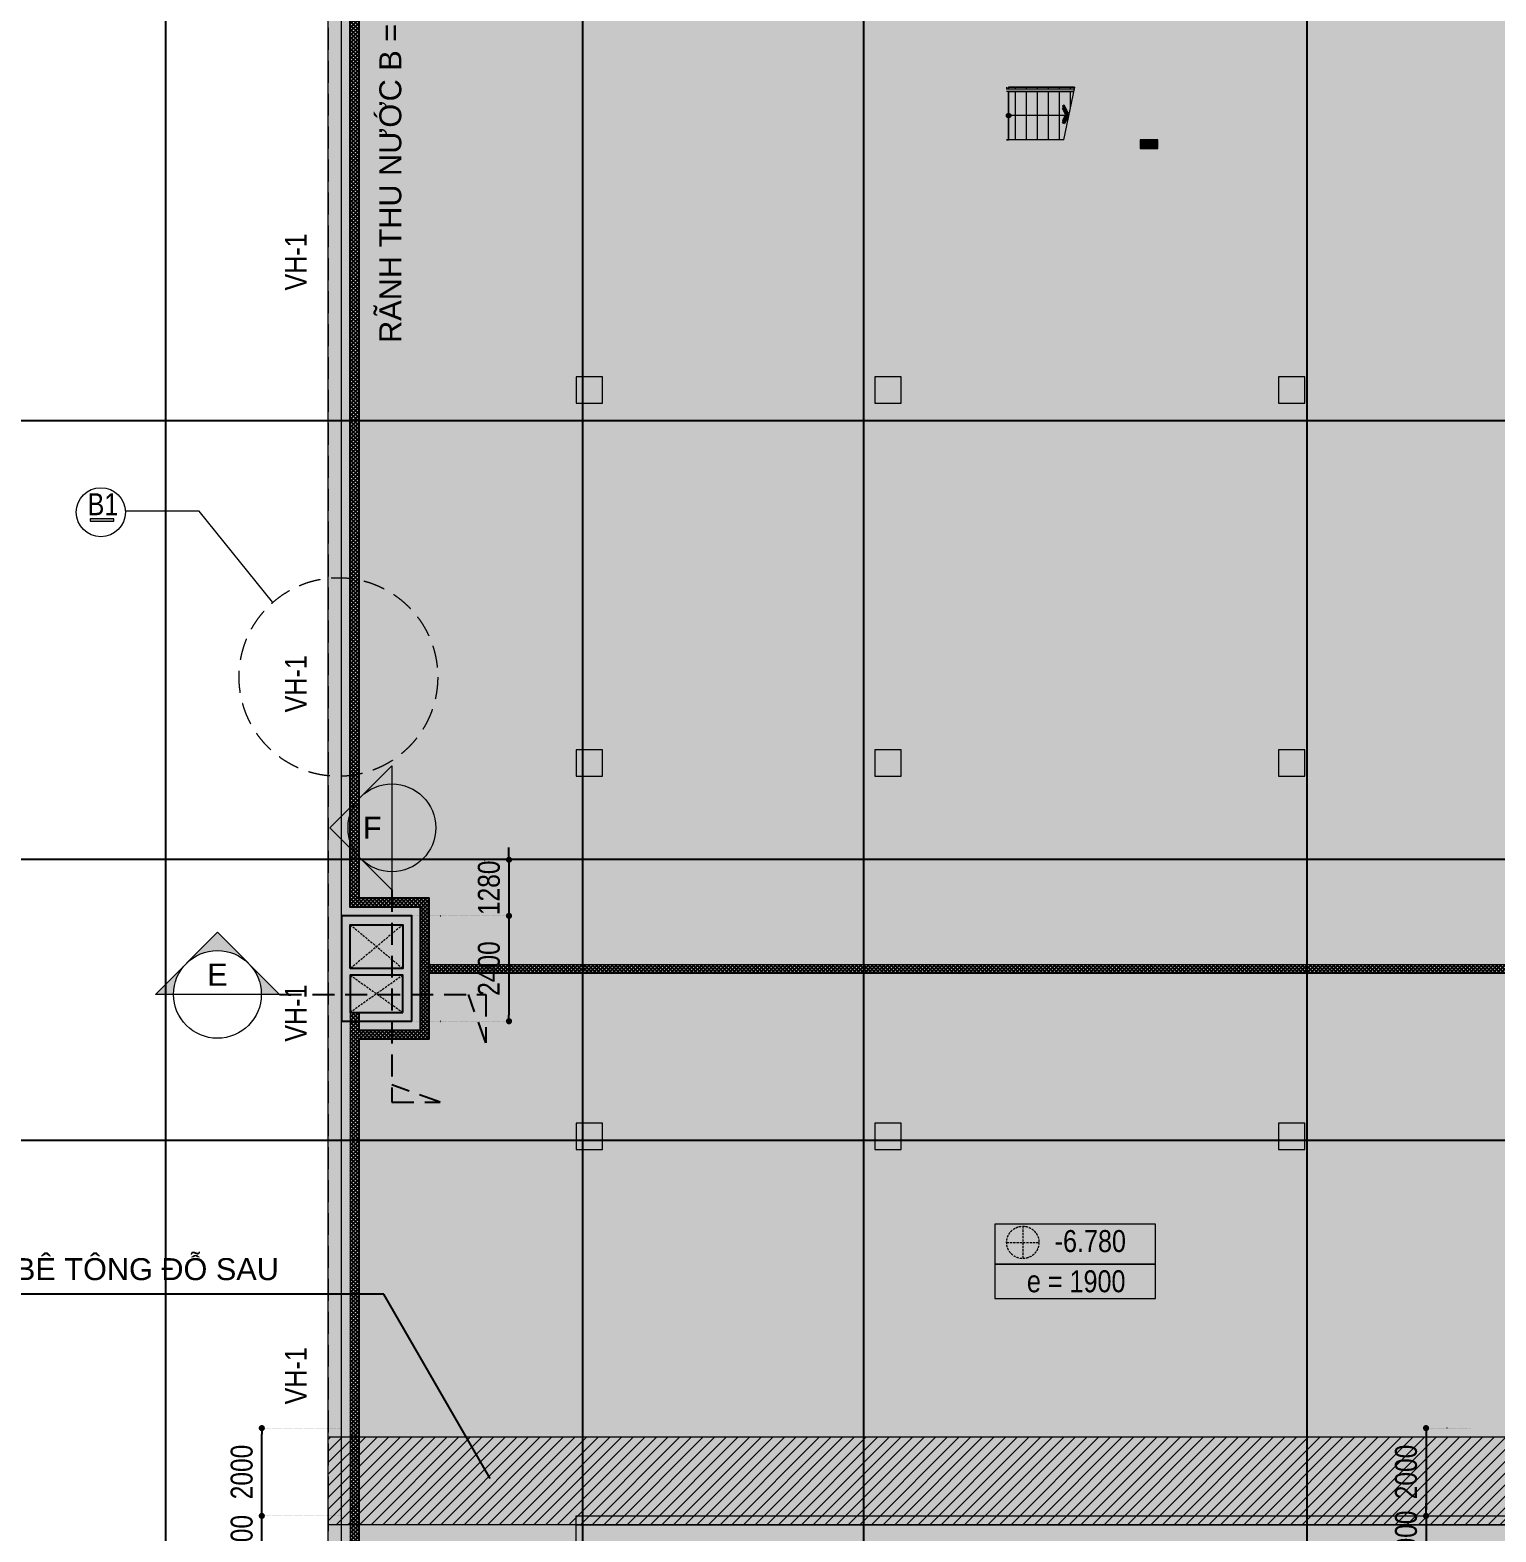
# Model space of a CAD drawing. Header units: millimetres. Extents: x 2356525 to 2927188, y -665534 to -417818.
# Drawn here: x 2727843 to 2761243, y -586447 to -552231 of the extents above; entities that cross this region are included whole.
import ezdxf
from ezdxf.enums import TextEntityAlignment as Align
from ezdxf.xclip import XClip

# ---------------------------------------------------------------- set-up
doc = ezdxf.new("R2010")
doc.units = ezdxf.units.MM
doc.header["$LTSCALE"] = 200
doc.header["$MEASUREMENT"] = 0
doc.header["$XCLIPFRAME"] = 0
for name, pattern in [('$1$CHG_XX_Damsan_Ham 2$0$HIDDEN', [0.375, 0.25, -0.125]), ('$1$HIDDEN', [0.375, 0.25, -0.125]), ('CHG_XX_Cot_Ham 2$0$MB_Luoi truc$0$HTT Hidden 21', [3, 2, -1]), ('CHG_XX_Damsan_Ham 2$0$CHG_XX_Damsan_Ham 2$0$HIDDEN', [0.375, 0.25, -0.125]), ('CHG_XX_Damsan_Ham 2$0$MB Ham 2$0$Hidden21', [3, 2, -1]), ('CHG_XX_Luoi truc$0$MB_Luoi truc$0$Center101', [13, 10, -1, 1, -1]), ('DASHED', [0.75, 0.5, -0.25]), ('DOT2', [0.125, 0, -0.125]), ('HIDDEN', [0.375, 0.25, -0.125])]:
    doc.linetypes.add(name, pattern=pattern)
doc.layers.get('0').update_dxf_attribs({"lineweight": 9})
doc.layers.get('Defpoints').update_dxf_attribs({"color": 10, "lineweight": 0})
for name, color, linetype, lineweight in [('$0$CHG_XX_Damsan_Ham 2$0$Start net bao', 3, 'Continuous', 18), ('$0$DMo', 9, '$1$HIDDEN', 9), ("$1$'S_General_Hidden_1 Thin", 1, '$1$HIDDEN', 18), ('$1$CHG_XX_Damsan_Ham 2$0$DBAO', 3, 'Continuous', 13), ('$1$CHG_XX_Damsan_Ham 2$0$DMo', 9, '$1$CHG_XX_Damsan_Ham 2$0$HIDDEN', 9), ('$1$CHG_XX_Damsan_Ham 2$0$TTP-TEXT', 30, 'Continuous', 5), ('CHG_XX_Cot_Ham 2$0$NS-Pier-H2', 150, 'Continuous', 13), ("CHG_XX_Damsan_Ham 2$0$CHG_XX_Damsan_Ham 2$0$'S_General_Hidden_1 Thin", 1, 'CHG_XX_Damsan_Ham 2$0$CHG_XX_Damsan_Ham 2$0$HIDDEN', 18), ('CHG_XX_Damsan_Ham 2$0$CHG_XX_Damsan_Ham 2$0$CHG_XX_Damsan_Ham 2$0$Start net bao', 3, 'Continuous', 18), ('CHG_XX_Damsan_Ham 2$0$CHG_XX_Damsan_Ham 2$0$DBAO', 3, 'Continuous', 13), ('CHG_XX_Damsan_Ham 2$0$CHG_XX_Damsan_Ham 2$0$DMo', 9, 'CHG_XX_Damsan_Ham 2$0$CHG_XX_Damsan_Ham 2$0$HIDDEN', 9), ('CHG_XX_Damsan_Ham 2$0$CHG_XX_Damsan_Ham 2$0$DTE-MEP-H-SLAB TEXT', 3, 'Continuous', 0), ('CHG_XX_Damsan_Ham 2$0$CHG_XX_Damsan_Ham 2$0$HATCH', 154, 'Continuous', 9), ('CHG_XX_Damsan_Ham 2$0$CHG_XX_Damsan_Ham 2$0$mach ngung thi cong', 6, 'Continuous', 13), ('CHG_XX_Damsan_Ham 2$0$CHG_XX_Damsan_Ham 2$0$Start hatch', 8, 'Continuous', 25), ('CHG_XX_Damsan_Ham 2$0$CHG_XX_Damsan_Ham 2$0$Start hatch @ 1', 8, 'Continuous', 25), ('CHG_XX_Damsan_Ham 2$0$CHG_XX_Damsan_Ham 2$0$Start net bao', 3, 'Continuous', 18), ('CHG_XX_Damsan_Ham 2$0$HATCH', 57, 'Continuous', 9), ('CHG_XX_Damsan_Ham 2$0$mach ngung thi cong', 6, 'Continuous', 13), ('CHG_XX_Damsan_Ham 2$0$tam cap ram', 8, 'Continuous', 5), ('COT', 1, 'Continuous', 18), ('DBAO', 90, 'Continuous', 13), ('DMo', 9, 'HIDDEN', 9), ('Start text ghi chu', 7, 'Continuous', 15), ('STICK', 1, 'Continuous', 9), ('TEXT P X', 1, 'Continuous', 9)]:
    doc.layers.add(name, color=color, linetype=linetype, lineweight=lineweight)
for name, color, linetype in [('18-khaclinh-section Symbol', 30, 'Continuous'), ('8', 8, 'Continuous'), ("CHG_XX_Damsan_Ham 2$0$CHG_XX_Damsan_Ham 2$0$'S_General_Hatch_8", 8, 'Continuous'), ('CHG_XX_Damsan_Ham 2$0$CHG_XX_Damsan_Ham 2$0$MEP-00-GENERAL-35', 2, 'Continuous'), ('CHG_XX_Damsan_Ham 2$0$MB Ham 2$0$Staircase', 30, 'Continuous'), ('CHG_XX_Damsan_Ham 2$0$MB Ham 2$0$Staircase Hidden', 34, 'CHG_XX_Damsan_Ham 2$0$MB Ham 2$0$Hidden21'), ('CHG_XX_Luoi truc$0$Grid', 34, 'Continuous'), ('CHG_XX_Luoi truc$0$Grid Line', 251, 'CHG_XX_Luoi truc$0$MB_Luoi truc$0$Center101'), ('dim', 1, 'Continuous')]:
    doc.layers.add(name, color=color, linetype=linetype)
for name, color, linetype, lineweight, plot in [('CHG_XX_Cot_Ham 2$0$NS-Column-H2', 90, 'Continuous', 13, False), ('CHG_XX_Cot_Ham 2$0$NS-Column-H2 @ 1', 90, 'Continuous', 13, False), ('CHG_XX_Cot_Ham 2$0$NS-Column-H2 @ 150', 90, 'Continuous', 13, False)]:
    doc.layers.add(name, color=color, linetype=linetype, lineweight=lineweight, plot=plot)
doc.styles.add('$1$CHG_XX_Damsan_Ham 2$0$TTP-HelCon', font='')
doc.styles.add('arial', font='arial.ttf')
doc.styles.add('CHG_XX_Luoi truc$0$MB_Luoi truc$0$Grid A-F$0$VNI-HelveCB', font='')
doc.styles.add('CHU GHI CHU', font='arial.ttf', dxfattribs={"height": 200})
doc.styles.add('ICIC', font='arial.ttf')
doc.styles.add('MB_Luoi truc$0$Arial_C', font='arial.ttf', dxfattribs={"width": 0.8})
doc.styles.add('TTP-HelCon', font='')
doc.styles.get('$1$CHG_XX_Damsan_Ham 2$0$TTP-HelCon').set_extended_font_data('VNI-Helve-Condense')
doc.styles.get('CHG_XX_Luoi truc$0$MB_Luoi truc$0$Grid A-F$0$VNI-HelveCB').set_extended_font_data('VNI-Helve-Condense', bold=True)
doc.styles.get('TTP-HelCon').set_extended_font_data('VNI-Helve-Condense')
doc.dimstyles.new('200', dxfattribs={"dimscale": 200, "dimtxt": 2.5, "dimasz": 0.7, "dimexe": 0.0003, "dimexo": 0, "dimgap": 1, "dimtad": 1, "dimdec": 0, "dimzin": 12, "dimdsep": 46, "dimtxsty": 'MB_Luoi truc$0$Arial_C', "dimblk": 'MB_Luoi truc$0$_Dot', "dimcen": 0.5, "dimclrd": 256, "dimclre": 8, "dimclrt": 1, "dimadec": 0, "dimazin": 0, "dimtfac": 1, "dimtdec": 0, "dimtix": 1, "dimtmove": 2, "dimatfit": 3, "dimldrblk": 'MB_Luoi truc$0$HTT Arrow 30', "dimfxl": 1, "dimtolj": 1, "dimtzin": 0, "dimlwe": -1, "dimarcsym": 0})
doc.dimstyles.new('TTP-100', dxfattribs={"dimscale": 100, "dimtxt": 2.5, "dimasz": 1, "dimexe": 1, "dimexo": 0, "dimgap": 0.09, "dimtad": 0, "dimdec": 4, "dimrnd": 1, "dimdsep": 46, "dimtxsty": 'TTP-HelCon', "dimblk": 'Stick', "dimcen": 0.09, "dimdle": 1.5, "dimclrd": 256, "dimclre": 256, "dimclrt": 7, "dimadec": 0, "dimazin": 0, "dimtfac": 1, "dimtdec": 4, "dimtix": 1, "dimtmove": 0, "dimatfit": 3, "dimfxl": 1, "dimtvp": 1, "dimtolj": 1, "dimtzin": 0, "dimlwd": -1, "dimlwe": -1, "dimarcsym": 1})
pattern_1 = [(45, (273994.73, -8650), (-44.194174, 44.194174), []), (135, (273994.73, -8650), (-44.194174, -44.194174), [])]

# ---------------------------------------------------------------- blocks, each defined once
blk = doc.blocks.new('*U865')
at = {"layer": 'CHG_XX_Cot_Ham 2$0$NS-Column-H2 @ 1'}
h = blk.add_hatch(color=256, dxfattribs=at)
h.dxf.hatch_style = 1
h.paths.add_polyline_path([(-300, -300), (-300, 300), (300, 300), (300, -300)])
at = {"layer": 'CHG_XX_Cot_Ham 2$0$NS-Column-H2 @ 150'}
h = blk.add_hatch(color=256, dxfattribs=at)
h.dxf.hatch_style = 1
h.paths.add_polyline_path([(-300, -300), (-300, 300), (300, 300), (300, -300)])
blk = doc.blocks.new('CHG_XX_Cot_Ham 2$0$HoBoi_C600x600')
at = {"layer": 'CHG_XX_Cot_Ham 2$0$NS-Column-H2'}
blk.add_lwpolyline([(300, -300), (300, 300), (-300, 300), (-300, -300)], close=True, dxfattribs=at)
blk.add_blockref('*U865', (0, 0), dxfattribs=at)
blk = doc.blocks.new('*U835')
at = {"layer": 'CHG_XX_Luoi truc$0$Grid Line'}
blk.add_line((0, 0), (0, 608), dxfattribs=at)
at = {"layer": 'CHG_XX_Luoi truc$0$Grid', "lineweight": -2, "style": 'CHG_XX_Luoi truc$0$MB_Luoi truc$0$Grid A-F$0$VNI-HelveCB'}
for tag, p in [('GRIDSUB', (0, 617)), ('GRID', (0, -9))]:
    blk.add_attdef(tag, text='', height=5, dxfattribs=at).set_placement(p, align=Align.MIDDLE)
blk = doc.blocks.new('*U837')
at = {"layer": 'CHG_XX_Luoi truc$0$Grid Line'}
blk.add_line((0, 0), (0, 438), dxfattribs=at)
at = {"layer": 'CHG_XX_Luoi truc$0$Grid', "lineweight": -2, "style": 'CHG_XX_Luoi truc$0$MB_Luoi truc$0$Grid A-F$0$VNI-HelveCB'}
for tag, p in [('GRIDSUB', (0, 447)), ('GRID', (0, -9))]:
    blk.add_attdef(tag, text='', height=5, dxfattribs=at).set_placement(p, align=Align.MIDDLE)
blk = doc.blocks.new('CHG_XX_Luoi truc')
at = {"layer": 'CHG_XX_Luoi truc$0$Grid', "xscale": 300, "yscale": 300, "zscale": 300}
for p in [(28650, -12747), (38150, -12747), (44550, -12747), (54650, -12747)]:
    blk.add_blockref('*U835', p, dxfattribs=at)
at = {"layer": 'CHG_XX_Luoi truc$0$Grid', "xscale": 300.0000000000013, "yscale": 300.0000000000013, "zscale": 300.0000000000013, "rotation": 90}
for p in [(110703, 48850), (110703, 38850), (110703, 32450)]:
    blk.add_blockref('*U837', p, dxfattribs=at)
blk = doc.blocks.new('CHG_XX_Cot_Ham 2')
at = {"layer": 'CHG_XX_Cot_Ham 2$0$NS-Column-H2'}
h = blk.add_hatch(color=256, dxfattribs=at)
h.dxf.hatch_style = 1
h.paths.add_polyline_path([(50848.5, 55250), (50848.5, 55050), (51248.5, 55050), (51248.5, 55250)])
at = {"layer": 'CHG_XX_Cot_Ham 2$0$NS-Pier-H2'}
h = blk.add_hatch(color=256, dxfattribs=at)
h.dxf.hatch_style = 1
h.paths.add_polyline_path([(99639.2, 163400), (-10900, 163400), (-10900, 85450), (-300, 85450), (-300, 84050), (32350, 84050), (32350, -9000), (103575.5, -9000), (106050, -6022), (106050, 158254.3)])
h.paths.add_polyline_path([(99533.7, 163100), (105750, 158110.4), (105750, 90450), (105650, 90450), (105750, 90450), (105750, 13850), (105750, 13722.3), (105750, -5913.6), (103434.7, -8700), (93599.8, -8700), (93299.8, -8700), (32650, -8700), (32650, 84350), (0, 84350), (0, 85750), (-10600, 85750), (-10600, 163100), (93600, 163100)], flags=16)
at = {"layer": 'CHG_XX_Cot_Ham 2$0$NS-Column-H2'}
blk.add_lwpolyline([(50848.5, 55250), (50848.5, 55050), (51248.5, 55050), (51248.5, 55250)], close=True, dxfattribs=at)
at = {"layer": 'CHG_XX_Cot_Ham 2$0$NS-Pier-H2'}
for p, q in [((32650, -8700), (32650, 84350)), ((32350, -9000), (32350, 84050))]:
    blk.add_line(p, q, dxfattribs=at)
at = {"layer": 'CHG_XX_Cot_Ham 2$0$NS-Pier-H2', "linetype": 'CHG_XX_Cot_Ham 2$0$MB_Luoi truc$0$HTT Hidden 21'}
blk.add_lwpolyline([(99639.2, 163400), (106050, 158254.3), (106050, -6022), (103575.5, -9000), (32350, -9000), (32350, 84050), (-300, 84050), (-300, 85450), (-10900, 85450), (-10900, 163400)], close=True, dxfattribs=at)
at = {"layer": 'CHG_XX_Cot_Ham 2$0$NS-Column-H2'}
for p in [(38300, 49550), (45100, 49550), (54300, 49550), (38300, 41050), (45100, 41050), (54300, 41050), (38300, 32550), (45100, 32550), (54300, 32550)]:
    blk.add_blockref('CHG_XX_Cot_Ham 2$0$HoBoi_C600x600', p, dxfattribs=at)
at = {"layer": 'CHG_XX_Cot_Ham 2$0$NS-Pier-H2'}
blk.add_blockref('CHG_XX_Luoi truc', (0, 0), dxfattribs=at)
blk = doc.blocks.new('Stick')
at = {"layer": 'STICK'}
h = blk.add_hatch(color=256, dxfattribs=at)
edge = h.paths.add_edge_path()
edge.add_line((0.3, 0.5), (-0.5, -0.3))
edge.add_arc((-0.4, -0.4), 0.141, 135, 315)
edge.add_line((-0.3, -0.5), (0.5, 0.3))
edge.add_arc((0.4, 0.4), 0.141, 315, 495)
blk.add_line((1, 0), (-1, 0), dxfattribs=at)
blk.add_lwpolyline([(0.3, 0.5), (-0.5, -0.3, 1), (-0.3, -0.5), (0.5, 0.3, 1), (0.3, 0.5, 1)], format="xyb", dxfattribs=at)
blk = doc.blocks.new('sfddxg')
h = blk.add_hatch(color=256)
h.paths.add_polyline_path([(-500, 0), (-707, 0), (-354, 354, 0.198912)])
h.paths.add_polyline_path([(-354, 354), (0, 707), (354, 354, 0.198912), (0, 500, 0.198912)])
h.paths.add_polyline_path([(354, 354), (707, 0), (500, 0, 0.198912)])
for p, q in [((550, 0), (-550, 0)), ((-500, 0), (-500, 0))]:
    blk.add_line(p, q)
blk.add_lwpolyline([(-500, 0), (-707, 0), (0, 707), (707, 0), (500, 0)])
blk.add_circle((0, 0), 500)
at = {"style": 'ICIC', "flags": 8}
blk.add_attdef('1', text='', height=250, dxfattribs=at).set_placement((0, 225), align=Align.MIDDLE)
blk.add_attdef('B-H2-14', text='', height=200, dxfattribs=at).set_placement((-528, -180), align=Align.MIDDLE_LEFT)
blk = doc.blocks.new('MB_Luoi truc$0$_Dot')
at = {"color": 0, "linetype": 'ByBlock', "lineweight": -2}
blk.add_line((-0.5, 0), (-1, 0), dxfattribs=at)
at = {"color": 0, "linetype": 'ByBlock', "const_width": 0.5}
blk.add_lwpolyline([(-0.25, 0, 1), (0.25, 0, 1)], format="xyb", close=True, dxfattribs=at)
blk = doc.blocks.new('*D338')
at = {"layer": 'Defpoints', "color": 0, "transparency": 16777216}
for p in [(2737165, -571132), (2736539, -572412), (2738756, -572412)]:
    blk.add_point(p, dxfattribs=at)
at = {"layer": 'dim', "lineweight": -2, "transparency": 16777216}
for p, q in [((2738756, -570992), (2738756, -570852)), ((2738756, -571132), (2738756, -572412)), ((2738756, -572552), (2738756, -572692))]:
    blk.add_line(p, q, dxfattribs=at)
at = {"layer": 'dim', "color": 8, "linetype": 'DOT2', "transparency": 16777216}
for p, q in [((2737165, -571132), (2738756, -571132)), ((2736539, -572412), (2738756, -572412))]:
    blk.add_line(p, q, dxfattribs=at)
at = {"layer": 'dim', "lineweight": -2, "transparency": 16777216, "xscale": 140, "yscale": 140, "zscale": 140}
for p, rotation in [((2738756, -571132), 270), ((2738756, -572412), 90)]:
    blk.add_blockref('MB_Luoi truc$0$_Dot', p, dxfattribs=dict(at, rotation=rotation))
at = {"layer": 'dim', "color": 1, "transparency": 16777216, "insert": (2738300, -571772), "char_height": 500, "attachment_point": 5, "rotation": 90, "style": 'MB_Luoi truc$0$Arial_C'}
blk.add_mtext('\\A1;1280', dxfattribs=at)
blk = doc.blocks.new('MB_Luoi truc$0$HTT Arrow 30')
blk.add_hatch(color=256).paths.add_polyline_path([(-2.5, 0.375), (-2.5, -0.375), (0, 0)])
at = {"color": 0, "linetype": 'ByBlock', "lineweight": -2}
for p, q in [((0, 0), (-2.5, 0.375)), ((-2.5, -0.375), (-2.5, 0.375)), ((0, 0), (-2.5, -0.375))]:
    blk.add_line(p, q, dxfattribs=at)
blk = doc.blocks.new('*D339')
at = {"layer": 'Defpoints', "color": 0, "transparency": 16777216}
for p in [(2736539, -572412), (2736539, -574812), (2738756, -574812)]:
    blk.add_point(p, dxfattribs=at)
at = {"layer": 'dim', "color": 8, "linetype": 'DOT2', "transparency": 16777216}
for p, q in [((2736539, -572412), (2738756, -572412)), ((2736539, -574812), (2738756, -574812))]:
    blk.add_line(p, q, dxfattribs=at)
at = {"layer": 'dim', "lineweight": -2, "transparency": 16777216}
blk.add_line((2738756, -572552), (2738756, -574672), dxfattribs=at)
at = {"layer": 'dim', "lineweight": -2, "transparency": 16777216, "xscale": 140, "yscale": 140, "zscale": 140}
for p, rotation in [((2738756, -572412), 90), ((2738756, -574812), 270)]:
    blk.add_blockref('MB_Luoi truc$0$_Dot', p, dxfattribs=dict(at, rotation=rotation))
at = {"layer": 'dim', "color": 1, "transparency": 16777216, "insert": (2738300, -573612), "char_height": 500, "attachment_point": 5, "rotation": 90, "style": 'MB_Luoi truc$0$Arial_C'}
blk.add_mtext('\\A1;2400', dxfattribs=at)
blk = doc.blocks.new('*D400')
at = {"layer": 'Defpoints', "color": 0, "transparency": 16777216}
for p in [(2760655, -584081), (2759651, -586081), (2760882, -586081)]:
    blk.add_point(p, dxfattribs=at)
at = {"layer": 'dim', "color": 8, "linetype": 'DOT2', "transparency": 16777216}
for p, q in [((2760655, -584081), (2759651, -584081)), ((2760882, -586081), (2759651, -586081))]:
    blk.add_line(p, q, dxfattribs=at)
at = {"layer": 'dim', "lineweight": -2, "transparency": 16777216}
blk.add_line((2759651, -584221), (2759651, -585941), dxfattribs=at)
at = {"layer": 'dim', "lineweight": -2, "transparency": 16777216, "xscale": 140, "yscale": 140, "zscale": 140}
for p, rotation in [((2759651, -584081), 90), ((2759651, -586081), 270)]:
    blk.add_blockref('MB_Luoi truc$0$_Dot', p, dxfattribs=dict(at, rotation=rotation))
at = {"layer": 'dim', "color": 1, "transparency": 16777216, "insert": (2759196, -585081), "char_height": 500, "attachment_point": 5, "rotation": 90, "style": 'MB_Luoi truc$0$Arial_C'}
blk.add_mtext('\\A1;2000', dxfattribs=at)
blk = doc.blocks.new('*D401')
at = {"layer": 'Defpoints', "color": 0, "transparency": 16777216}
for p in [(2760882, -586081), (2759651, -587081), (2761016, -587081)]:
    blk.add_point(p, dxfattribs=at)
at = {"layer": 'dim', "lineweight": -2, "transparency": 16777216}
for p, q in [((2759651, -585941), (2759651, -585801)), ((2759651, -586081), (2759651, -587081)), ((2759651, -587221), (2759651, -587361))]:
    blk.add_line(p, q, dxfattribs=at)
at = {"layer": 'dim', "color": 8, "linetype": 'DOT2', "transparency": 16777216}
for p, q in [((2760882, -586081), (2759651, -586081)), ((2761016, -587081), (2759651, -587081))]:
    blk.add_line(p, q, dxfattribs=at)
at = {"layer": 'dim', "lineweight": -2, "transparency": 16777216, "xscale": 140, "yscale": 140, "zscale": 140}
for p, rotation in [((2759651, -586081), 270), ((2759651, -587081), 90)]:
    blk.add_blockref('MB_Luoi truc$0$_Dot', p, dxfattribs=dict(at, rotation=rotation))
at = {"layer": 'dim', "color": 1, "transparency": 16777216, "insert": (2759196, -586581), "char_height": 500, "attachment_point": 5, "rotation": 90, "style": 'MB_Luoi truc$0$Arial_C'}
blk.add_mtext('\\A1;1000', dxfattribs=at)
blk = doc.blocks.new('*D418')
at = {"layer": 'Defpoints', "color": 0, "transparency": 16777216}
for p in [(2733124, -586081), (2734939, -586081), (2734639, -587281)]:
    blk.add_point(p, dxfattribs=at)
at = {"layer": 'dim', "lineweight": -2, "transparency": 16777216}
for p, q in [((2733124, -585941), (2733124, -585801)), ((2733124, -587281), (2733124, -586081)), ((2733124, -587421), (2733124, -587561))]:
    blk.add_line(p, q, dxfattribs=at)
at = {"layer": 'dim', "color": 8, "linetype": 'DOT2', "transparency": 16777216}
for p, q in [((2734939, -586081), (2733124, -586081)), ((2734639, -587281), (2733124, -587281))]:
    blk.add_line(p, q, dxfattribs=at)
at = {"layer": 'dim', "lineweight": -2, "transparency": 16777216, "xscale": 140, "yscale": 140, "zscale": 140}
for p, rotation in [((2733124, -586081), 270), ((2733124, -587281), 90)]:
    blk.add_blockref('MB_Luoi truc$0$_Dot', p, dxfattribs=dict(at, rotation=rotation))
at = {"layer": 'dim', "color": 1, "transparency": 16777216, "insert": (2732668, -586681), "char_height": 500, "attachment_point": 5, "rotation": 90, "style": 'MB_Luoi truc$0$Arial_C'}
blk.add_mtext('\\A1;1200', dxfattribs=at)
blk = doc.blocks.new('*D419')
at = {"layer": 'Defpoints', "color": 0, "transparency": 16777216}
for p in [(2733124, -584081), (2734939, -584081), (2734939, -586081)]:
    blk.add_point(p, dxfattribs=at)
at = {"layer": 'dim', "color": 8, "linetype": 'DOT2', "transparency": 16777216}
for p, q in [((2734939, -584081), (2733124, -584081)), ((2734939, -586081), (2733124, -586081))]:
    blk.add_line(p, q, dxfattribs=at)
at = {"layer": 'dim', "lineweight": -2, "transparency": 16777216}
blk.add_line((2733124, -585941), (2733124, -584221), dxfattribs=at)
at = {"layer": 'dim', "lineweight": -2, "transparency": 16777216, "xscale": 140, "yscale": 140, "zscale": 140}
for p, rotation in [((2733124, -584081), 90), ((2733124, -586081), 270)]:
    blk.add_blockref('MB_Luoi truc$0$_Dot', p, dxfattribs=dict(at, rotation=rotation))
at = {"layer": 'dim', "color": 1, "transparency": 16777216, "insert": (2732668, -585081), "char_height": 500, "attachment_point": 5, "rotation": 90, "style": 'MB_Luoi truc$0$Arial_C'}
blk.add_mtext('\\A1;2000', dxfattribs=at)
blk = doc.blocks.new('$0$CHG_XX_Damsan_Ham 2$0$MB Ham 2$0$Arrow 60')
at = {"linetype": 'ByBlock', "lineweight": -2}
h = blk.add_hatch(color=0, dxfattribs=at)
h.paths.add_polyline_path([(1.88, 0.94), (1.65, 1.38), (0, 0.56), (-1.65, 1.38), (-1.88, 0.94), (0, 0)], flags=17)
h.paths.add_polyline_path([(1.65, 1.38), (1.88, 0.94), (0, 0), (-1.88, 0.94), (-1.65, 1.38), (0, 0.56)])
blk.add_hatch(color=0, dxfattribs=at).paths.add_polyline_path([(1.65, 1.38), (1.88, 0.94), (0, 0), (-1.88, 0.94), (-1.65, 1.38), (0, 0.56)])
at = {"color": 0, "linetype": 'ByBlock', "lineweight": -2}
blk.add_lwpolyline([(1.65, 1.38), (1.88, 0.94), (0, 0), (-1.88, 0.94), (-1.65, 1.38), (0, 0.56)], close=True, dxfattribs=at)
blk = doc.blocks.new('CHG_XX_Damsan_Ham 2$0$CHG_XX_Damsan_Ham 2$0$sdfsgdh')
at = {"layer": 'CHG_XX_Damsan_Ham 2$0$CHG_XX_Damsan_Ham 2$0$Start hatch', "ltscale": 0.5}
h = blk.add_hatch(dxfattribs=at)
h.set_pattern_fill('ANSI37', color=256, scale=500)
h.set_pattern_definition(pattern_1)
h.paths.add_polyline_path([(43750, -78350), (43550, -78350), (43550, -123131), (45150, -123131), (45150, -125931), (43750, -125931), (43750, -125531), (43550, -125531), (43550, -126131), (43750, -126131), (45350, -126131), (45350, -122931), (43750, -122931)])
h = blk.add_hatch(dxfattribs=at)
h.set_pattern_fill('ANSI37', color=256, scale=500)
h.set_pattern_definition([(45, (-79807.79, -8650), (-44.194174, 44.194174), []), (135, (-79807.79, -8650), (-44.194174, -44.194174), [])])
h.paths.add_polyline_path([(45350, -124435), (45350, -124635), (114450, -124635), (114450, -124435)])
at = {"layer": 'CHG_XX_Damsan_Ham 2$0$CHG_XX_Damsan_Ham 2$0$Start hatch @ 1', "ltscale": 0.5}
h = blk.add_hatch(dxfattribs=at)
h.set_pattern_fill('ANSI37', color=256, scale=500)
h.set_pattern_definition(pattern_1)
h.paths.add_polyline_path([(43750, -126131), (43550, -126131), (43550, -167400), (43750, -167400), (43750, -167000), (45150, -167000), (45150, -169400), (45350, -169400), (45350, -170700), (45350, -166800), (43750, -166800)])
at = {"layer": 'CHG_XX_Damsan_Ham 2$0$CHG_XX_Damsan_Ham 2$0$DTE-MEP-H-SLAB TEXT', "color": 2, "ltscale": 0.5}
for p, q in [((45350, -124435), (114450, -124435)), ((45350, -124435), (45350, -124635)), ((45350, -124635), (114450, -124635)), ((43550, -125531), (43550, -167400)), ((43750, -125531), (43550, -125531)), ((43750, -125531), (43750, -125931)), ((43750, -126131), (43750, -166800))]:
    blk.add_line(p, q, dxfattribs=at)
at = {"layer": 'CHG_XX_Damsan_Ham 2$0$CHG_XX_Damsan_Ham 2$0$MEP-00-GENERAL-35'}
for points in [[(43750, -125931), (45150, -125931), (45150, -123131), (43550, -123131), (43550, -78350)], [(43750, -126131), (45350, -126131), (45350, -122931), (43750, -122931), (43750, -78950)]]:
    blk.add_lwpolyline(points, dxfattribs=at)
for points in [[(44950, -125731), (44950, -123331), (43350, -123331), (43350, -125731)], [(43550, -124531), (43550, -123531), (44750, -123531), (44750, -124531)], [(44750, -125531), (44750, -124681), (43550, -124681), (43550, -125531)]]:
    blk.add_lwpolyline(points, close=True, dxfattribs=at)
blk = doc.blocks.new('CHG_XX_Damsan_Ham 2$0$MB Ham 2$0$Arrow 60')
at = {"linetype": 'ByBlock', "lineweight": -2}
h = blk.add_hatch(color=0, dxfattribs=at)
h.paths.add_polyline_path([(1.88, 0.94), (1.65, 1.38), (0, 0.56), (-1.65, 1.38), (-1.88, 0.94), (0, 0)], flags=17)
h.paths.add_polyline_path([(1.65, 1.38), (1.88, 0.94), (0, 0), (-1.88, 0.94), (-1.65, 1.38), (0, 0.56)])
blk.add_hatch(color=0, dxfattribs=at).paths.add_polyline_path([(1.65, 1.38), (1.88, 0.94), (0, 0), (-1.88, 0.94), (-1.65, 1.38), (0, 0.56)])
at = {"color": 0, "linetype": 'ByBlock', "lineweight": -2}
blk.add_lwpolyline([(1.65, 1.38), (1.88, 0.94), (0, 0), (-1.88, 0.94), (-1.65, 1.38), (0, 0.56)], close=True, dxfattribs=at)
blk = doc.blocks.new('CHG_XX_Damsan_Ham 2$0$MB Ham 2$0$Dot')
at = {"linetype": 'ByBlock', "lineweight": -2}
h = blk.add_hatch(color=0, dxfattribs=at)
edge = h.paths.add_edge_path()
edge.add_arc((0, 0), 0.5, 0, 360)
at = {"color": 0, "linetype": 'ByBlock', "lineweight": -2}
blk.add_line((0, -1), (0, 1), dxfattribs=at)
blk.add_circle((0, 0), 0.5, dxfattribs=at)
blk = doc.blocks.new('*U854')
at = {"layer": 'CHG_XX_Damsan_Ham 2$0$tam cap ram'}
h = blk.add_hatch(dxfattribs=at)
h.set_pattern_fill('_USER', color=256, scale=250, angle=90, pattern_type=0)
h.set_pattern_definition([(90, (2200, 2550), (-250, 2e-14), [])])
h.paths.add_polyline_path([(1200, 2550), (3200, 2550), (3200, 1450), (1200, 1450)])
h.paths.add_polyline_path([(1200, 1400), (3200, 1400), (3200, 1350), (1200, 1350)])
h.paths.add_polyline_path([(1200, 1200), (3200, 1200), (3200, 1150), (1200, 1150)])
h.paths.add_polyline_path([(1200, 1100), (3200, 1100), (3200, 0), (1200, 0)])
at = {"layer": 'CHG_XX_Damsan_Ham 2$0$MB Ham 2$0$Staircase'}
for p, q in [((1200, 0), (1200, 1100)), ((3200, 0), (3200, 1100)), ((0, 0), (4400, 0))]:
    blk.add_line(p, q, dxfattribs=at)
at = {"layer": 'CHG_XX_Damsan_Ham 2$0$MB Ham 2$0$Staircase Hidden'}
for p, q in [((4400, 2550), (4400, 0)), ((4400, 1200), (4400, 1350))]:
    blk.add_line(p, q, dxfattribs=at)
at = {"layer": 'CHG_XX_Damsan_Ham 2$0$tam cap ram'}
for p, q in [((0, 0), (0, 2550)), ((0, 2550), (4400, 2550)), ((1200, 1450), (1200, 2550)), ((1598, 1350), (1848, 2550)), ((1700, 1350), (1950, 2550)), ((3200, 1450), (3200, 2550)), ((600, 550), (600, 2000)), ((600, 2000), (3800, 2000)), ((3800, 550), (3800, 2000)), ((1100, 1100), (1100, 1450)), ((1100, 1450), (3300, 1450)), ((1150, 1150), (1150, 1400)), ((1150, 1400), (3250, 1400)), ((1200, 1150), (1200, 1400)), ((1200, 1400), (1200, 1350)), ((3200, 1150), (3200, 1400)), ((3250, 1150), (3250, 1400)), ((3300, 1100), (3300, 1450)), ((1100, 1100), (3300, 1100)), ((1150, 1150), (3250, 1150)), ((1200, 1350), (3200, 1350)), ((1200, 1200), (3200, 1200)), ((1200, 1200), (1200, 1150)), ((600, 550), (3800, 550))]:
    blk.add_line(p, q, dxfattribs=at)
for points in [[(1200, 2550), (3200, 2550), (3200, 1450), (1200, 1450)], [(1200, 1400), (3200, 1400), (3200, 1350), (1200, 1350)], [(1200, 1200), (3200, 1200), (3200, 1150), (1200, 1150)], [(1200, 1100), (3200, 1100), (3200, 0), (1200, 0)]]:
    blk.add_lwpolyline(points, close=True, dxfattribs=at)
for centre, start, end in [((1200, 1350), 90, 180), ((3200, 1350), 0, 90), ((1200, 1200), 180, 270), ((3200, 1200), 270, 0)]:
    blk.add_arc(centre, 1200, start, end, dxfattribs=at)
at = {"layer": 'CHG_XX_Damsan_Ham 2$0$tam cap ram', "yscale": 100, "zscale": 100}
for name, p, xscale, rotation in [('CHG_XX_Damsan_Ham 2$0$MB Ham 2$0$Arrow 60', (1835, 2000), 100, 270), ('CHG_XX_Damsan_Ham 2$0$MB Ham 2$0$Dot', (3200, 2000), 100, 270), ('CHG_XX_Damsan_Ham 2$0$MB Ham 2$0$Arrow 60', (3200, 550), -100, 90)]:
    blk.add_blockref(name, p, dxfattribs=dict(at, xscale=xscale, rotation=rotation))
blk = doc.blocks.new('CHG_XX_Damsan_Ham 2$0$ArchStaireH2')
ref = blk.add_blockref('*U854', (38800, -83250), dxfattribs=dict(rotation=180))
XClip(ref).set_block_clipping_path([(3250, 1350), (3249.9999999999, 2550), (1945, 2550), (1695, 1350)])
blk = doc.blocks.new('CHG_XX_Damsan_Ham 2', base_point=(3089256, -609981))
at = {"layer": "CHG_XX_Damsan_Ham 2$0$CHG_XX_Damsan_Ham 2$0$'S_General_Hatch_8"}
h = blk.add_hatch(dxfattribs=at)
h.set_pattern_fill('CROSS', color=256, scale=2000)
edge = h.paths.add_edge_path()
edge.add_line((76750, 42625), (76750, 65250))
edge.add_line((76750, 65250), (76750, 65850))
edge.add_line((76750, 65850), (77900, 65850))
edge.add_line((77900, 65850), (77900, 89350))
edge.add_line((77900, 89350), (76850, 89350))
edge.add_line((76850, 89350), (76850, 90650))
edge.add_line((76850, 90650), (76852, 131950))
edge.add_line((76852, 131950), (51950, 131950))
edge.add_line((51950, 131950), (51950, 130600))
edge.add_line((51950, 130600), (22700, 130600))
edge.add_line((22700, 130600), (22700, 84050))
edge.add_line((22700, 84050), (32350, 84050))
edge.add_line((32350, 84050), (32350, 22700))
edge.add_line((32350, 22700), (76500, 22700))
edge.add_line((76500, 22700), (76500, 23518))
edge.add_line((76500, 23518), (76750, 23518))
edge.add_line((76750, 23518), (76750, 42625))
edge.add_line((76750, 42625), (76750, 43198))
at = {"layer": 'CHG_XX_Damsan_Ham 2$0$CHG_XX_Damsan_Ham 2$0$HATCH'}
h = blk.add_hatch(dxfattribs=at)
h.set_pattern_fill('ANSI31', color=256, scale=1500)
h.set_pattern_definition([(45, (-2702289.21, 609981.01), (-132.582521, 132.582521), [])])
h.paths.add_polyline_path([(32350, 25700), (73852, 25700), (73852, 127600), (25700, 127600), (25700, 84350), (23700, 84350), (23700, 129600), (75851, 129600), (75851, 23700), (32350, 23700)])
at = {"layer": "CHG_XX_Damsan_Ham 2$0$CHG_XX_Damsan_Ham 2$0$'S_General_Hidden_1 Thin", "ltscale": 10}
blk.add_line((32350, 84050), (32350, 22700), dxfattribs=at)
at = {"layer": 'CHG_XX_Damsan_Ham 2$0$CHG_XX_Damsan_Ham 2$0$CHG_XX_Damsan_Ham 2$0$Start net bao'}
for points in [[(-10900, 163400), (99639, 163400), (106050, 158250), (106050, -6022), (103576, -9000), (32350, -9000), (32350, 84050), (-300, 84050)], [(93300, -8700), (32650, -8700), (32650, 84350), (0, 84350)]]:
    blk.add_lwpolyline(points, dxfattribs=at)
at = {"layer": 'CHG_XX_Damsan_Ham 2$0$CHG_XX_Damsan_Ham 2$0$DMo'}
for p, q in [((32850, 37369), (34050, 36369)), ((34050, 37369), (32850, 36369)), ((32850, 36219), (34050, 35369)), ((34050, 36219), (32850, 35369))]:
    blk.add_line(p, q, dxfattribs=at)
at = {"layer": 'CHG_XX_Damsan_Ham 2$0$CHG_XX_Damsan_Ham 2$0$HATCH'}
blk.add_lwpolyline([(32350, 25700), (73852, 25700), (73852, 127600), (25700, 127600), (25700, 84350), (23700, 84350), (23700, 129600), (75851, 129600), (75851, 23700), (32350, 23700), (32350, 25700)], dxfattribs=at)
at = {"layer": 'CHG_XX_Damsan_Ham 2$0$CHG_XX_Damsan_Ham 2$0$mach ngung thi cong'}
blk.add_lwpolyline([(38000, 23700), (75851, 23700), (75851, 50950), (99650, 50950), (99650, -100), (38000, -100)], close=True, dxfattribs=at)
at = {"layer": 'CHG_XX_Damsan_Ham 2$0$CHG_XX_Damsan_Ham 2$0$Start net bao'}
for points in [[(-10900, 163400), (99639, 163400), (106050, 158250), (106050, -6022), (103576, -9000), (32350, -9000), (32350, 84050), (-300, 84050)], [(93300, -8700), (32650, -8700), (32650, 84350), (0, 84350)]]:
    blk.add_lwpolyline(points, dxfattribs=at)
at = {"layer": 'CHG_XX_Damsan_Ham 2$0$mach ngung thi cong'}
blk.add_lwpolyline([(38000, 23900), (75549, 23900), (75549, 50950), (99650, 50950), (99650, -100), (38000, -100)], close=True, dxfattribs=at)
at = {"layer": 'CHG_XX_Damsan_Ham 2$0$CHG_XX_Damsan_Ham 2$0$DBAO'}
blk.add_blockref('CHG_XX_Cot_Ham 2', (0, 0), dxfattribs=at)
at = {"layer": 'CHG_XX_Damsan_Ham 2$0$CHG_XX_Damsan_Ham 2$0$DTE-MEP-H-SLAB TEXT'}
blk.add_blockref('CHG_XX_Damsan_Ham 2$0$CHG_XX_Damsan_Ham 2$0$sdfsgdh', (-10700, 160900), dxfattribs=at)
at = {"layer": 'CHG_XX_Damsan_Ham 2$0$HATCH'}
for name, p in [('CHG_XX_Cot_Ham 2', (0, 0)), ('CHG_XX_Damsan_Ham 2$0$ArchStaireH2', (12250, 141050))]:
    blk.add_blockref(name, p, dxfattribs=at)

msp = doc.modelspace()

# ---------------------------------------------------------------- hatches: boundary and pattern name
at = {"layer": '$1$CHG_XX_Damsan_Ham 2$0$DMo'}
h = msp.add_hatch(color=256, dxfattribs=at)
h.dxf.hatch_style = 1
h.paths.add_polyline_path([(2750831.6, -579850.7, 0.4142136), (2750463.3, -579482.3), (2750463.3, -579850.7)])
h.paths.add_polyline_path([(2750463.3, -580219), (2750463.3, -579850.7), (2750095, -579850.7, 0.4142136)])
at = {"layer": 'TEXT P X'}
h = msp.add_hatch(color=256, dxfattribs=at)
h.dxf.hatch_style = 1
h.paths.add_polyline_path([(2729216.6, -563368.7), (2729216.6, -563417.7), (2729756, -563417.7), (2729756, -563368.7)])

# ---------------------------------------------------------------- linework, layer by layer
at = {"layer": '$0$CHG_XX_Damsan_Ham 2$0$Start net bao'}
for points in [[(2691389.2, -446581), (2801928.4, -446581), (2808339.2, -451731), (2808339.2, -616003), (2805864.7, -618981), (2734639.2, -618981), (2734639.2, -525931), (2701989.2, -525931)], [(2795589, -618681), (2734939.2, -618681), (2734939.2, -525631), (2702289.2, -525631)]]:
    msp.add_lwpolyline(points, dxfattribs=at)
at = {"layer": '$0$DMo'}
for p, q in [((2735139.2, -572612), (2736339.2, -573612)), ((2736339.2, -572612), (2735139.2, -573612)), ((2735139.2, -573762), (2736339.2, -574612)), ((2736339.2, -573762), (2735139.2, -574612))]:
    msp.add_line(p, q, dxfattribs=at)
at = {"layer": '$1$CHG_XX_Damsan_Ham 2$0$DBAO'}
for points in [[(2749823.5, -579431.3), (2749823.5, -580347.3), (2753489.8, -580347.3), (2753489.8, -579431.3)], [(2749823.5, -580347.3), (2749823.5, -581131.5), (2753489.8, -581131.5), (2753489.8, -580347.3)]]:
    msp.add_lwpolyline(points, close=True, dxfattribs=at)
at = {"layer": '$1$CHG_XX_Damsan_Ham 2$0$DMo'}
for p, q in [((2750463.3, -579482.3), (2750463.3, -580219)), ((2750095, -579850.7), (2750831.6, -579850.7))]:
    msp.add_line(p, q, dxfattribs=at)
msp.add_circle((2750463.3, -579850.7), 368.3, dxfattribs=at)
at = {"layer": '18-khaclinh-section Symbol', "linetype": 'DASHED', "ltscale": 5}
for points in [[(2736088.3, -571819.1), (2736088.3, -576655.4), (2737190.3, -576655.4), (2736088.3, -576263.4)], [(2733526.9, -574200.6), (2738225, -574200.6), (2738225, -575302.5), (2737833.1, -574200.6)]]:
    msp.add_lwpolyline(points, dxfattribs=at)
at = {"layer": 'DMo', "linetype": 'Continuous'}
msp.add_circle((2729456.1, -563215.7), 558.7, dxfattribs=at)
at = {"layer": 'DMo', "ltscale": 10}
msp.add_circle((2734869.1, -566969.9), 2262.8, dxfattribs=at)
at = {"layer": 'TEXT P X'}
msp.add_lwpolyline([(2729756, -563368.7), (2729216.6, -563368.7), (2729216.6, -563417.7), (2729756, -563417.7)], close=True, dxfattribs=at)

# ---------------------------------------------------------------- block references
at = {"layer": "$1$'S_General_Hidden_1 Thin", "ltscale": 10, "xscale": -100.0000000000004, "yscale": 100.0000000000004, "zscale": 100, "rotation": 90}
msp.add_blockref('$0$CHG_XX_Damsan_Ham 2$0$MB Ham 2$0$Arrow 60', (2751502.2, -554131), dxfattribs=at)
msp.add_blockref('CHG_XX_Damsan_Ham 2', (5791545.2, -1219962))
at = {"layer": 'DBAO'}
msp.add_blockref('CHG_XX_Cot_Ham 2', (2702289.2, -609981), dxfattribs=at)
ref = msp.add_blockref('sfddxg', (2736088.3, -570404.9), dxfattribs=dict(at, xscale=2, yscale=2, zscale=2, rotation=90))
ref.add_attrib('1', 'F', dxfattribs={"layer": '0', "height": 500, "style": 'ICIC'}).set_placement((2735638.3, -570404.9), align=Align.MIDDLE)
ref = msp.add_blockref('sfddxg', (2732112.7, -574200.6), dxfattribs=dict(at, xscale=2, yscale=2, zscale=2))
ref.add_attrib('1', 'E', dxfattribs={"layer": '0', "height": 500, "style": 'ICIC'}).set_placement((2732112.7, -573750.6), align=Align.MIDDLE)

# ---------------------------------------------------------------- texts
at = {"layer": '$1$CHG_XX_Damsan_Ham 2$0$TTP-TEXT', "style": '$1$CHG_XX_Damsan_Ham 2$0$TTP-HelCon'}
for s, p in [(' -6.780', (2751029.8, -580070.3)), ('e = 1900', (2750556.7, -580986.3))]:
    msp.add_text(s, height=500, dxfattribs=at).set_placement(p)
at = {"layer": 'COT', "style": 'arial'}
msp.add_text('DÃY BÊ TÔNG ĐỖ SAU', height=500, rotation=0.00003, dxfattribs=at).set_placement((2729690.9, -580709.6, 4036.1), align=Align.CENTER)
at = {"layer": 'Start text ghi chu', "style": 'CHU GHI CHU'}
msp.add_text('RÃNH THU NƯỚC B = 200 MM; H = 50MM', height=500, rotation=90, dxfattribs=at).set_placement((2736302.3, -559358.1))
at = {"layer": 'TEXT P X', "style": 'TTP-HelCon'}
for s, rotation, p in [('VH-1', 90, (2734149.5, -558165.6)), ('B1', 359.99941, (2729154.2, -563284.2)), ('VH-1', 90, (2734149.5, -567777.7)), ('VH-1', 90, (2734149.5, -575278.2)), ('VH-1', 90, (2734149.5, -583542.3))]:
    msp.add_text(s, height=500, rotation=rotation, dxfattribs=at).set_placement(p)

# ---------------------------------------------------------------- dimensions: what is measured, and where the dimension line sits
at = {"layer": 'dim'}
for base, p1, p2, picture, middle in [((2738755.7, -572412), (2737165.5, -571132), (2736539.2, -572412), '*D338', (2738300.4, -571772)), ((2738755.7, -574812), (2736539.2, -572412), (2736539.2, -574812), '*D339', (2738300.4, -573612)), ((2733123.6, -584081), (2734939.2, -586081), (2734939.2, -584081), '*D419', (2732668.3, -585081)), ((2759651.1, -586081), (2760654.5, -584081), (2760881.7, -586081), '*D400', (2759195.8, -585081)), ((2733123.6, -586081), (2734639.2, -587281), (2734939.2, -586081), '*D418', (2732668.3, -586681)), ((2759651.1, -587081), (2760881.7, -586081), (2761015.8, -587081), '*D401', (2759195.8, -586581))]:
    dim = msp.add_linear_dim(base=base, p1=p1, p2=p2, angle=90, dimstyle='200', dxfattribs=at)
    dim.commit()
    dim.dimension.update_dxf_attribs({"geometry": picture, "text_midpoint": middle})

# ---------------------------------------------------------------- leaders
at = {"layer": '8'}
msp.add_leader([(2738329.7, -585231), (2735904.4, -581027.2), (2725368.4, -581027.2)], dimstyle='TTP-100', override={"dimasz": 5, "dimgap": 0.09, "dimtad": 0, "dimfxl": 36}, dxfattribs=at)
at = {"layer": 'DMo', "linetype": 'Continuous'}
msp.add_leader([(2733376.4, -565269.3), (2731699.8, -563189.9), (2730014.2, -563189.9)], dimstyle='TTP-100', override={"dimgap": 0.09, "dimtad": 0, "dimfxl": 3.75, "dimfxlon": 1}, dxfattribs=at)

doc.saveas('drawing.dxf')
